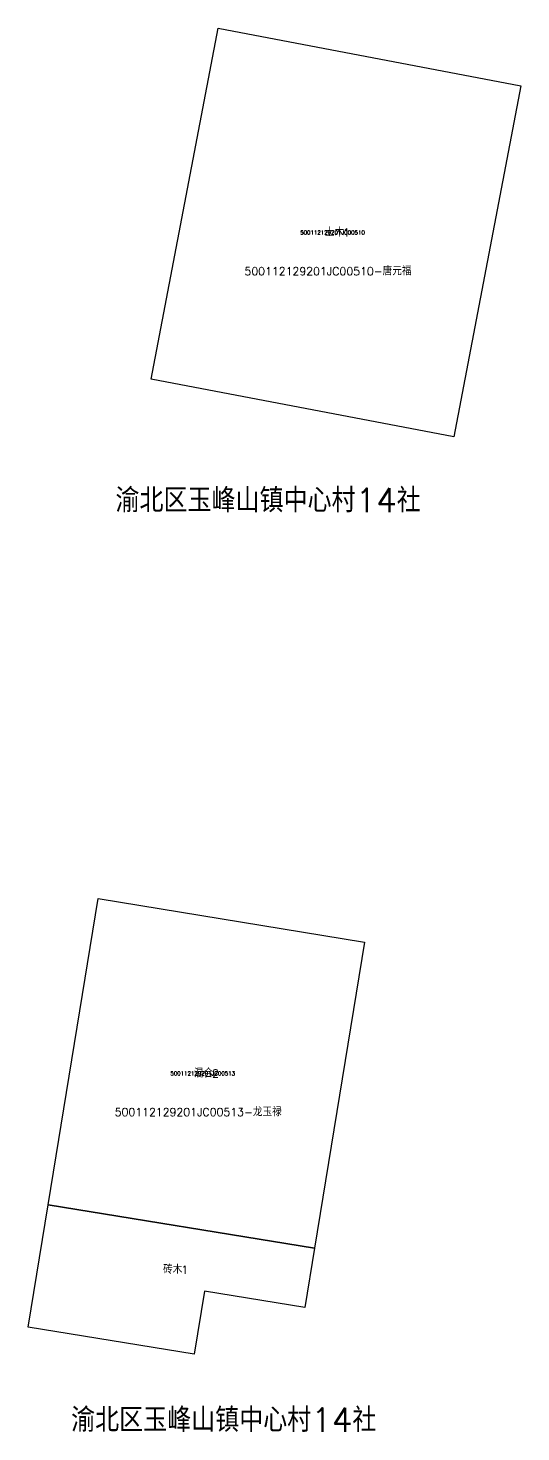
# Model space of a CAD drawing. Extents: x 36371590 to 36372043, y 3282005 to 3283161.
# Drawn here: x 36372013.38 to 36372025.7, y 3283125.82 to 3283160.9 of the extents above; entities that cross this region are included whole.
import ezdxf

# ---------------------------------------------------------------- set-up
doc = ezdxf.new("R2010")
doc.units = 0
doc.header["$LTSCALE"] = 0.5
for name, color, linetype in [('JMD', 6, 'CONTINUOUS'), ('图层2', 7, 'CONTINUOUS'), ('图层3', 7, 'CONTINUOUS'), ('图层4', 7, 'CONTINUOUS'), ('自然幢', 7, 'CONTINUOUS')]:
    doc.layers.add(name, color=color, linetype=linetype)
doc.styles.get("Standard").update_dxf_attribs({"font": 'rs.shx', "bigfont": 'hztxt.shx'})

msp = doc.modelspace()

# ---------------------------------------------------------------- linework, layer by layer
at = {"layer": 'JMD', "linetype": 'Continuous'}
for points in [[(36372018.137, 3283160.898), (36372025.7, 3283159.455), (36372024.026, 3283150.683), (36372016.463, 3283152.126)], [(36372015.131, 3283139.147), (36372021.793, 3283138.06), (36372020.545, 3283130.411), (36372013.883, 3283131.498)], [(36372013.883, 3283131.498), (36372020.545, 3283130.411), (36372020.303, 3283128.931), (36372017.796, 3283129.34), (36372017.538, 3283127.761), (36372013.383, 3283128.439)]]:
    msp.add_lwpolyline(points, close=True, dxfattribs=at)
at = {"layer": '自然幢', "color": 2, "linetype": 'Continuous'}
for points in [[(36372018.137, 3283160.898), (36372025.7, 3283159.455), (36372024.026, 3283150.683), (36372016.463, 3283152.126), (36372018.137, 3283160.898)], [(36372015.131, 3283139.147), (36372021.793, 3283138.06), (36372020.545, 3283130.411), (36372020.303, 3283128.931), (36372017.796, 3283129.34), (36372017.538, 3283127.761), (36372013.383, 3283128.439), (36372013.883, 3283131.498), (36372015.131, 3283139.147)]]:
    msp.add_lwpolyline(points, dxfattribs=at)

# ---------------------------------------------------------------- texts
at = {"layer": 'JMD', "color": 1, "linetype": 'Continuous'}
for s, p in [('土木', (36372020.802, 3283155.69)), ('1', (36372021.256, 3283155.69)), ('混合', (36372017.53, 3283134.679)), ('2', (36372017.984, 3283134.679)), ('砖木', (36372016.758, 3283129.775)), ('1', (36372017.212, 3283129.775))]:
    msp.add_text(s, height=0.2, dxfattribs=at).set_placement(p)
at = {"layer": '图层2', "color": 1, "linetype": 'Continuous'}
for p in [(36372015.568, 3283148.799), (36372014.46, 3283125.822)]:
    msp.add_text('渝北区玉峰山镇中心村14社', height=0.6, dxfattribs=at).set_placement(p)
at = {"layer": '图层3', "color": 1, "linetype": 'Continuous'}
for s, p in [('500112129201JC00510-唐元福', (36372018.791, 3283154.723)), ('500112129201JC00513-龙玉禄', (36372015.548, 3283133.712))]:
    msp.add_text(s, height=0.2, dxfattribs=at).set_placement(p)
at = {"layer": '图层4', "color": 1, "linetype": 'Continuous'}
for s, p in [('500112129201JC00510', (36372020.184, 3283155.74)), ('500112129201JC00513', (36372016.94, 3283134.729))]:
    msp.add_text(s, height=0.1, dxfattribs=at).set_placement(p)

doc.saveas('drawing.dxf')
